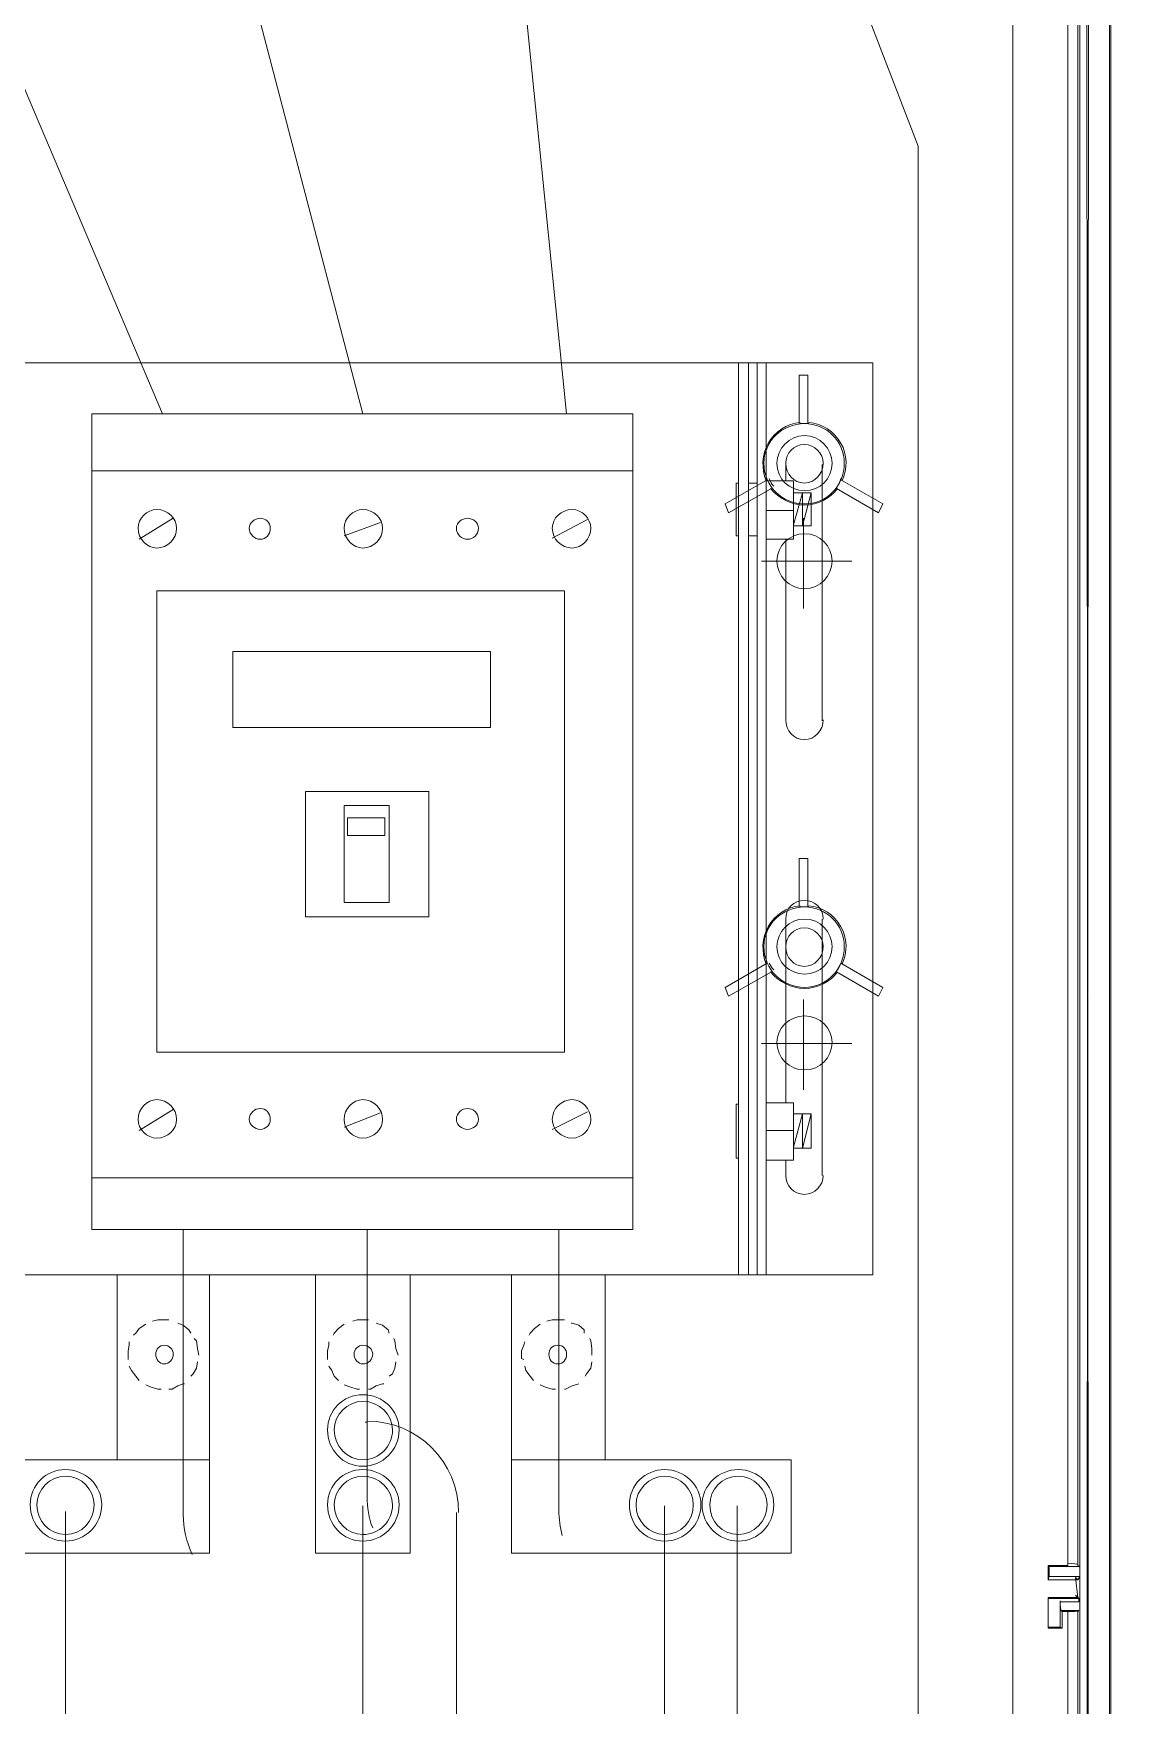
# Model space of a CAD drawing. Header units: metres. Extents: x 2999 to 3164, y 1641 to 1678.
# Drawn here: x 3004.372 to 3005.558, y 1645.138 to 1646.956 of the extents above; entities that cross this region are included whole.
import ezdxf

# ---------------------------------------------------------------- set-up
doc = ezdxf.new("R2010")
doc.units = ezdxf.units.M
doc.linetypes.add('CONTORNO_QUADRO_T', pattern=[0.35, 0.2, -0.15])

msp = doc.modelspace()

# ---------------------------------------------------------------- linework, layer by layer
at = {"color": 7, "linetype": 'Continuous', "lineweight": 20, "true_color": 0x000007}
for points in [[(3005.4959, 1645.2901), (3005.4959, 1647.5506), (3005.4959, 1647.5506)], [(3005.5091, 1645.2889), (3005.5067, 1645.2901), (3005.5067, 1647.5506), (3005.5091, 1647.5554), (3005.5091, 1647.3746), (3005.5067, 1647.377)], [(3005.5414, 1647.5374), (3005.5414, 1644.3551), (3005.5414, 1644.3551)], [(3005.5426, 1644.3527), (3005.5426, 1647.5267), (3005.5402, 1647.5291)], [(3005.5187, 1647.3842), (3005.5091, 1647.3746), (3005.5091, 1644.4389)], [(3005.284, 1646.5976), (3004.1765, 1646.5976), (3004.1765, 1646.5976)], [(3005.1379, 1646.5976), (3005.1379, 1645.6062), (3005.1379, 1645.6062)], [(3005.1487, 1646.5976), (3005.1487, 1645.6062), (3005.1487, 1645.6062)], [(3005.1583, 1645.6062), (3005.1583, 1646.5976), (3005.1583, 1646.5976)], [(3005.1679, 1646.5976), (3005.1679, 1645.6062), (3005.1679, 1645.6062)], [(3005.284, 1645.6062), (3005.284, 1646.5976), (3005.284, 1646.5976)], [(3005.2134, 1646.5317), (3005.2134, 1646.5844), (3005.2038, 1646.5844), (3005.2038, 1646.5317)], [(3004.4351, 1646.5425), (3004.4351, 1645.6553), (3004.4351, 1645.6553)], [(3004.4351, 1646.5425), (3005.023, 1646.5425), (3005.023, 1646.5425)], [(3005.023, 1646.5425), (3005.023, 1645.6553), (3005.023, 1645.6553)], [(3005.023, 1646.4802), (3004.4351, 1646.4802), (3004.4351, 1646.4802)], [(3005.1894, 1646.4695), (3005.1894, 1646.4874), (3005.1894, 1646.4874)], [(3005.2289, 1646.4874), (3005.2289, 1646.2085), (3005.2289, 1646.2085)], [(3005.1691, 1646.4707), (3005.1236, 1646.4443), (3005.1272, 1646.4347), (3005.1739, 1646.4611)], [(3005.1379, 1646.4096), (3005.1355, 1646.4096), (3005.1355, 1646.4671), (3005.1379, 1646.4671)], [(3005.1583, 1646.4671), (3005.1487, 1646.4671), (3005.1487, 1646.4671)], [(3005.1679, 1646.406), (3005.1978, 1646.406), (3005.1978, 1646.4695), (3005.1679, 1646.4695)], [(3005.2445, 1646.4611), (3005.29, 1646.4347), (3005.2948, 1646.4443), (3005.2493, 1646.4707)], [(3005.217, 1646.4563), (3005.1978, 1646.4563), (3005.1978, 1646.4563)], [(3005.1978, 1646.4216), (3005.2074, 1646.4563), (3005.2074, 1646.4204), (3005.217, 1646.4563), (3005.217, 1646.4204), (3005.1978, 1646.4204)], [(3004.5237, 1646.4288), (3004.4866, 1646.406), (3004.4866, 1646.406)], [(3004.7488, 1646.424), (3004.7093, 1646.4096), (3004.7093, 1646.4096)], [(3004.9739, 1646.4276), (3004.9356, 1646.4072), (3004.9356, 1646.4072)], [(3005.1978, 1646.4371), (3005.1679, 1646.4371), (3005.1679, 1646.4371)], [(3005.2086, 1646.4288), (3005.2086, 1646.3306), (3005.2086, 1646.3306)], [(3005.1487, 1646.4096), (3005.1583, 1646.4096), (3005.1583, 1646.4096)], [(3005.1894, 1646.2085), (3005.1894, 1646.406), (3005.1894, 1646.406)], [(3005.2613, 1646.3821), (3005.1631, 1646.3821), (3005.1631, 1646.3821)], [(3005.2134, 1646.0061), (3005.2134, 1646.0588), (3005.2038, 1646.0588), (3005.2038, 1646.0061)], [(3005.1894, 1645.793), (3005.1894, 1645.993), (3005.1894, 1645.993)], [(3005.2289, 1645.993), (3005.2289, 1645.714), (3005.2289, 1645.714)], [(3005.1691, 1645.9451), (3005.1236, 1645.9187), (3005.1272, 1645.9091), (3005.1739, 1645.9355)], [(3005.2445, 1645.9355), (3005.29, 1645.9091), (3005.2948, 1645.9187), (3005.2493, 1645.9451)], [(3005.2086, 1645.9055), (3005.2086, 1645.8074), (3005.2086, 1645.8074)], [(3005.2613, 1645.8577), (3005.1631, 1645.8577), (3005.1631, 1645.8577)], [(3004.5237, 1645.7858), (3004.4866, 1645.7631), (3004.4866, 1645.7631)], [(3005.1379, 1645.7331), (3005.1355, 1645.7331), (3005.1355, 1645.7918), (3005.1379, 1645.7918)], [(3005.1679, 1645.7307), (3005.1978, 1645.7307), (3005.1978, 1645.793), (3005.1679, 1645.793)], [(3004.7488, 1645.7822), (3004.7093, 1645.7667), (3004.7093, 1645.7667)], [(3004.9739, 1645.7834), (3004.9356, 1645.7643), (3004.9356, 1645.7643)], [(3005.217, 1645.781), (3005.1978, 1645.781), (3005.1978, 1645.781)], [(3005.1978, 1645.7451), (3005.2074, 1645.781), (3005.2074, 1645.7439), (3005.217, 1645.781), (3005.217, 1645.7439), (3005.1978, 1645.7439)], [(3005.1978, 1645.7631), (3005.1679, 1645.7631), (3005.1679, 1645.7631)], [(3005.1894, 1645.714), (3005.1894, 1645.7307), (3005.1894, 1645.7307)], [(3004.4351, 1645.7116), (3005.023, 1645.7116), (3005.023, 1645.7116)], [(3005.023, 1645.6553), (3004.4351, 1645.6553), (3004.4351, 1645.6553)], [(3004.5345, 1645.344), (3004.5345, 1645.6553), (3004.5345, 1645.6553)], [(3004.7345, 1645.3644), (3004.7345, 1645.6553), (3004.7345, 1645.6553)], [(3004.9428, 1645.3488), (3004.9428, 1645.6553), (3004.9428, 1645.6553)], [(3004.1765, 1645.6062), (3005.284, 1645.6062), (3005.284, 1645.6062)], [(3004.4627, 1645.4051), (3004.4627, 1645.6062), (3004.4627, 1645.6062)], [(3004.5632, 1645.6062), (3004.5632, 1645.3033), (3004.4627, 1645.3033)], [(3004.7812, 1645.6062), (3004.7812, 1645.3033), (3004.6782, 1645.3033), (3004.6782, 1645.6062)], [(3004.9931, 1645.3033), (3004.8913, 1645.3033), (3004.8913, 1645.6062)], [(3004.9931, 1645.6062), (3004.9931, 1645.4051), (3004.9931, 1645.4051)], [(3004.4938, 1645.5524), (3004.4866, 1645.5476), (3004.483, 1645.5428), (3004.4806, 1645.5404)], [(3004.5189, 1645.5571), (3004.5142, 1645.5571), (3004.507, 1645.5571), (3004.501, 1645.5559)], [(3004.5429, 1645.5428), (3004.5405, 1645.5464), (3004.5345, 1645.5512), (3004.5285, 1645.5535)], [(3004.7093, 1645.5524), (3004.7033, 1645.5476), (3004.6985, 1645.5428), (3004.6973, 1645.5404)], [(3004.7357, 1645.5571), (3004.7309, 1645.5571), (3004.7237, 1645.5571), (3004.7189, 1645.5559)], [(3004.7584, 1645.5428), (3004.7572, 1645.5464), (3004.7512, 1645.5512), (3004.744, 1645.5535)], [(3004.9224, 1645.5524), (3004.9164, 1645.5476), (3004.9117, 1645.5428), (3004.9105, 1645.5404)], [(3004.9488, 1645.5571), (3004.944, 1645.5571), (3004.9356, 1645.5571), (3004.9296, 1645.5559)], [(3004.9703, 1645.5428), (3004.9703, 1645.5464), (3004.9643, 1645.5512), (3004.9572, 1645.5535), (3004.956, 1645.5535)], [(3004.4758, 1645.5332), (3004.4758, 1645.5296), (3004.4746, 1645.5236), (3004.4746, 1645.5152), (3004.4746, 1645.514)], [(3004.5513, 1645.5188), (3004.5501, 1645.526), (3004.5489, 1645.5344), (3004.5465, 1645.5368)], [(3004.6926, 1645.5332), (3004.6926, 1645.5296), (3004.6914, 1645.5236), (3004.6914, 1645.5152), (3004.6914, 1645.514)], [(3004.768, 1645.5188), (3004.7656, 1645.526), (3004.7644, 1645.5344), (3004.7632, 1645.5368)], [(3004.9057, 1645.5332), (3004.9045, 1645.5296), (3004.9021, 1645.5236), (3004.9021, 1645.5152), (3004.9045, 1645.514)], [(3004.9787, 1645.5188), (3004.9787, 1645.526), (3004.9775, 1645.5344), (3004.9763, 1645.5368)], [(3004.4758, 1645.5069), (3004.4782, 1645.5021), (3004.483, 1645.4961), (3004.4866, 1645.4913)], [(3004.5429, 1645.4961), (3004.5453, 1645.4985), (3004.5489, 1645.5045), (3004.5501, 1645.5116)], [(3004.6926, 1645.5069), (3004.6961, 1645.5021), (3004.6985, 1645.4961), (3004.7033, 1645.4913)], [(3004.7584, 1645.4961), (3004.762, 1645.4985), (3004.7644, 1645.5045), (3004.7656, 1645.5116)], [(3004.9057, 1645.5069), (3004.9069, 1645.5021), (3004.9117, 1645.4961), (3004.9152, 1645.4913)], [(3004.9715, 1645.4961), (3004.9727, 1645.4985), (3004.9775, 1645.5045), (3004.9787, 1645.5116)], [(3004.4938, 1645.4865), (3004.4998, 1645.4841), (3004.507, 1645.4817), (3004.5106, 1645.4817)], [(3004.5189, 1645.4817), (3004.5225, 1645.4817), (3004.5285, 1645.4853), (3004.5345, 1645.4877), (3004.5357, 1645.4877)], [(3004.7093, 1645.4865), (3004.7165, 1645.4841), (3004.7237, 1645.4817), (3004.7261, 1645.4817)], [(3004.7357, 1645.4817), (3004.7381, 1645.4817), (3004.744, 1645.4853), (3004.7512, 1645.4877), (3004.7524, 1645.4877)], [(3004.9224, 1645.4865), (3004.9284, 1645.4841), (3004.9356, 1645.4817), (3004.9392, 1645.4817)], [(3004.9488, 1645.4817), (3004.95, 1645.4817), (3004.9572, 1645.4853), (3004.9643, 1645.4877)], [(3004.7321, 1645.4458), (3004.7345, 1645.4458), (3004.7345, 1645.4458)], [(3005.4959, 1645.2901), (3005.4744, 1645.2901), (3005.4744, 1645.2901)], [(3005.4756, 1645.2889), (3005.4744, 1645.2901), (3005.4744, 1645.2901)], [(3005.4756, 1645.2782), (3005.4744, 1645.2746), (3005.4744, 1645.2901)], [(3005.5091, 1645.2889), (3005.4756, 1645.2889), (3005.4756, 1645.2782), (3005.5091, 1645.2782)], [(3005.5091, 1645.2889), (3005.5091, 1645.2782), (3005.5067, 1645.2746), (3005.5043, 1645.277), (3005.5067, 1645.2554), (3005.5043, 1645.2578), (3005.5079, 1645.2542), (3005.5079, 1645.2506)], [(3005.5067, 1645.2746), (3005.4744, 1645.2746), (3005.4744, 1645.2746)], [(3005.4744, 1645.2542), (3005.4744, 1645.2554), (3005.4744, 1645.2554)], [(3005.4744, 1645.2231), (3005.4744, 1645.2219), (3005.4744, 1645.2554)], [(3005.4744, 1645.2554), (3005.5067, 1645.2554), (3005.5067, 1645.2554)], [(3005.5079, 1645.2542), (3005.4744, 1645.2542), (3005.4744, 1645.2231), (3005.4875, 1645.2231)], [(3005.4875, 1645.2231), (3005.4875, 1645.2506), (3005.5079, 1645.2506)], [(3005.5079, 1645.2411), (3005.4875, 1645.2411), (3005.4899, 1645.2399), (3005.4899, 1645.2219)], [(3005.5079, 1645.0495), (3005.5067, 1645.0519), (3005.5067, 1645.2399), (3005.5079, 1645.2411)], [(3005.4875, 1645.2231), (3005.4899, 1645.2219), (3005.4744, 1645.2219)], [(3005.4899, 1645.2399), (3005.4959, 1645.2399), (3005.4959, 1645.2399)], [(3005.4959, 1645.0519), (3005.4959, 1645.2399), (3005.4959, 1645.2399)]]:
    msp.add_lwpolyline(points, dxfattribs=at)
for points in [[(3005.5187, 1644.4365), (3005.5163, 1644.4389), (3005.5187, 1647.3842), (3005.5163, 1647.3866)], [(3004.9488, 1646.3497), (3004.9488, 1645.8481), (3004.5058, 1645.8481), (3004.5058, 1646.3497)], [(3004.8686, 1646.2839), (3004.8686, 1646.2013), (3004.5884, 1646.2013), (3004.5884, 1646.2839)], [(3004.8015, 1646.1318), (3004.8015, 1645.9953), (3004.6674, 1645.9953), (3004.6674, 1646.1318)], [(3004.7584, 1646.1163), (3004.7584, 1646.0109), (3004.7093, 1646.0109), (3004.7093, 1646.1163)], [(3004.7536, 1646.1031), (3004.7536, 1646.0839), (3004.7129, 1646.0839), (3004.7129, 1646.1031)], [(3004.5632, 1645.4051), (3004.5632, 1645.3033), (3004.2603, 1645.3033), (3004.2603, 1645.4051)], [(3005.1954, 1645.4051), (3005.1954, 1645.3033), (3004.8913, 1645.3033), (3004.8913, 1645.4051)]]:
    msp.add_lwpolyline(points, close=True, dxfattribs=at)
at = {"color": 5, "linetype": 'Continuous', "lineweight": 20, "true_color": 0x000005}
for points in [[(3005.4361, 1647.1735), (3005.4361, 1644.7945), (3005.4361, 1644.7945)], [(3005.3331, 1644.5981), (3005.3331, 1646.8334), (3005.2074, 1647.1603)]]:
    msp.add_lwpolyline(points, dxfattribs=at)
at = {"color": 1, "linetype": 'Continuous', "lineweight": 20, "true_color": 0x000001}
for points in [[(3004.5118, 1646.5425), (3004.2496, 1647.1603), (3004.2496, 1647.1603)], [(3004.7297, 1646.5425), (3004.568, 1647.1603), (3004.568, 1647.1603)], [(3004.9512, 1646.5425), (3004.8889, 1647.1603), (3004.8889, 1647.1603)], [(3004.7321, 1645.4458), (3004.7345, 1645.4458), (3004.7345, 1645.4458)], [(3004.7297, 1645.3548), (3004.7297, 1644.9645), (3004.7297, 1644.9645)], [(3005.0577, 1645.3548), (3005.0577, 1645.1153), (3005.0577, 1645.1153)], [(3005.1367, 1645.3548), (3005.1367, 1644.5981), (3005.1367, 1644.5981)], [(3004.4064, 1645.3488), (3004.4064, 1644.8771), (3004.4064, 1644.8771)], [(3004.8314, 1645.3476), (3004.8314, 1645.0267), (3004.8314, 1645.0267)]]:
    msp.add_lwpolyline(points, dxfattribs=at)
at = {"color": 30, "linetype": 'CONTORNO_QUADRO_T', "lineweight": 20, "ltscale": 0.1}
msp.add_open_spline([(3009.3009, 1646.2156), (3009.3009, 1647.7685), (3008.0413, 1649.0281), (3006.4873, 1649.0281), (3006.4873, 1649.0281), (3004.9344, 1649.0281), (3003.6749, 1647.7685), (3003.6749, 1646.2156), (3003.6749, 1646.2156), (3003.6749, 1644.6616), (3004.9344, 1643.402), (3006.4873, 1643.402), (3006.4873, 1643.402), (3008.0413, 1643.402), (3009.3009, 1644.6616), (3009.3009, 1646.2156)], degree=3, knots=[0, 0, 0, 0, 0.0625, 0.0625, 0.0625, 0.062501, 0.125, 0.125, 0.125, 0.125001, 0.1875, 0.1875, 0.1875, 0.187501, 1, 1, 1, 1], dxfattribs=at)
at = {"color": 7, "linetype": 'Continuous', "lineweight": 20, "true_color": 0x000007}
for points, knots in [([(3005.205, 1646.5329), (3005.1906, 1646.5317), (3005.1775, 1646.5233), (3005.1703, 1646.5102), (3005.1703, 1646.5102), (3005.1631, 1646.4982), (3005.1631, 1646.4826), (3005.1679, 1646.4695)], [0, 0, 0, 0, 0.125, 0.125, 0.125, 0.125001, 1, 1, 1, 1]), ([(3005.2529, 1646.4886), (3005.2529, 1646.5126), (3005.2337, 1646.5317), (3005.2098, 1646.5317), (3005.2098, 1646.5317), (3005.1858, 1646.5317), (3005.1655, 1646.5126), (3005.1655, 1646.4886), (3005.1655, 1646.4886), (3005.1655, 1646.4635), (3005.1858, 1646.4443), (3005.2098, 1646.4443), (3005.2098, 1646.4443), (3005.2337, 1646.4443), (3005.2529, 1646.4635), (3005.2529, 1646.4886)], [0, 0, 0, 0, 0.0625, 0.0625, 0.0625, 0.062501, 0.125, 0.125, 0.125, 0.125001, 0.1875, 0.1875, 0.1875, 0.187501, 1, 1, 1, 1]), ([(3005.2505, 1646.4695), (3005.2565, 1646.4826), (3005.2565, 1646.4982), (3005.2493, 1646.5102), (3005.2493, 1646.5102), (3005.2421, 1646.5233), (3005.2289, 1646.5317), (3005.2146, 1646.5329)], [0, 0, 0, 0, 0.125, 0.125, 0.125, 0.125001, 1, 1, 1, 1]), ([(3005.2397, 1646.4886), (3005.2397, 1646.5042), (3005.2265, 1646.5186), (3005.2098, 1646.5186), (3005.2098, 1646.5186), (3005.193, 1646.5186), (3005.1798, 1646.5042), (3005.1798, 1646.4886), (3005.1798, 1646.4886), (3005.1798, 1646.4719), (3005.193, 1646.4587), (3005.2098, 1646.4587), (3005.2098, 1646.4587), (3005.2265, 1646.4587), (3005.2397, 1646.4719), (3005.2397, 1646.4886)], [0, 0, 0, 0, 0.0625, 0.0625, 0.0625, 0.062501, 0.125, 0.125, 0.125, 0.125001, 0.1875, 0.1875, 0.1875, 0.187501, 1, 1, 1, 1]), ([(3005.2301, 1646.4886), (3005.2301, 1646.4994), (3005.2206, 1646.509), (3005.2098, 1646.509), (3005.2098, 1646.509), (3005.1978, 1646.509), (3005.1894, 1646.4994), (3005.1894, 1646.4886), (3005.1894, 1646.4886), (3005.1894, 1646.4767), (3005.1978, 1646.4671), (3005.2098, 1646.4671), (3005.2098, 1646.4671), (3005.2206, 1646.4671), (3005.2301, 1646.4767), (3005.2301, 1646.4886)], [0, 0, 0, 0, 0.0625, 0.0625, 0.0625, 0.062501, 0.125, 0.125, 0.125, 0.125001, 0.1875, 0.1875, 0.1875, 0.187501, 1, 1, 1, 1]), ([(3005.2301, 1646.4886), (3005.2301, 1646.4994), (3005.2206, 1646.509), (3005.2098, 1646.509), (3005.2098, 1646.509), (3005.1978, 1646.509), (3005.1894, 1646.4994), (3005.1894, 1646.4886), (3005.1894, 1646.4886), (3005.1894, 1646.4767), (3005.1978, 1646.4671), (3005.2098, 1646.4671), (3005.2098, 1646.4671), (3005.2206, 1646.4671), (3005.2301, 1646.4767), (3005.2301, 1646.4886)], [0, 0, 0, 0, 0.0625, 0.0625, 0.0625, 0.062501, 0.125, 0.125, 0.125, 0.125001, 0.1875, 0.1875, 0.1875, 0.187501, 1, 1, 1, 1]), ([(3005.2301, 1646.4886), (3005.2301, 1646.4994), (3005.2206, 1646.509), (3005.2098, 1646.509), (3005.2098, 1646.509), (3005.1978, 1646.509), (3005.1894, 1646.4994), (3005.1894, 1646.4886)], [0, 0, 0, 0, 0.125, 0.125, 0.125, 0.125001, 1, 1, 1, 1]), ([(3005.1727, 1646.4611), (3005.1822, 1646.4503), (3005.1954, 1646.4431), (3005.2098, 1646.4431), (3005.2098, 1646.4431), (3005.2241, 1646.4431), (3005.2373, 1646.4503), (3005.2457, 1646.4611)], [0, 0, 0, 0, 0.125, 0.125, 0.125, 0.125001, 1, 1, 1, 1]), ([(3004.5273, 1646.418), (3004.5273, 1646.4288), (3004.5178, 1646.4383), (3004.5058, 1646.4383), (3004.5058, 1646.4383), (3004.495, 1646.4383), (3004.4854, 1646.4288), (3004.4854, 1646.418), (3004.4854, 1646.418), (3004.4854, 1646.406), (3004.495, 1646.3964), (3004.5058, 1646.3964), (3004.5058, 1646.3964), (3004.5178, 1646.3964), (3004.5273, 1646.406), (3004.5273, 1646.418)], [0, 0, 0, 0, 0.0625, 0.0625, 0.0625, 0.062501, 0.125, 0.125, 0.125, 0.125001, 0.1875, 0.1875, 0.1875, 0.187501, 1, 1, 1, 1]), ([(3004.6291, 1646.418), (3004.6291, 1646.424), (3004.6243, 1646.4288), (3004.6183, 1646.4288), (3004.6183, 1646.4288), (3004.6123, 1646.4288), (3004.6063, 1646.424), (3004.6063, 1646.418), (3004.6063, 1646.418), (3004.6063, 1646.4108), (3004.6123, 1646.406), (3004.6183, 1646.406), (3004.6183, 1646.406), (3004.6243, 1646.406), (3004.6291, 1646.4108), (3004.6291, 1646.418)], [0, 0, 0, 0, 0.0625, 0.0625, 0.0625, 0.062501, 0.125, 0.125, 0.125, 0.125001, 0.1875, 0.1875, 0.1875, 0.187501, 1, 1, 1, 1]), ([(3004.7512, 1646.418), (3004.7512, 1646.4288), (3004.7416, 1646.4383), (3004.7297, 1646.4383), (3004.7297, 1646.4383), (3004.7189, 1646.4383), (3004.7093, 1646.4288), (3004.7093, 1646.418), (3004.7093, 1646.418), (3004.7093, 1646.406), (3004.7189, 1646.3964), (3004.7297, 1646.3964), (3004.7297, 1646.3964), (3004.7416, 1646.3964), (3004.7512, 1646.406), (3004.7512, 1646.418)], [0, 0, 0, 0, 0.0625, 0.0625, 0.0625, 0.062501, 0.125, 0.125, 0.125, 0.125001, 0.1875, 0.1875, 0.1875, 0.187501, 1, 1, 1, 1]), ([(3004.8554, 1646.418), (3004.8554, 1646.424), (3004.8494, 1646.4288), (3004.8434, 1646.4288), (3004.8434, 1646.4288), (3004.8374, 1646.4288), (3004.8314, 1646.424), (3004.8314, 1646.418), (3004.8314, 1646.418), (3004.8314, 1646.4108), (3004.8374, 1646.406), (3004.8434, 1646.406), (3004.8434, 1646.406), (3004.8494, 1646.406), (3004.8554, 1646.4108), (3004.8554, 1646.418)], [0, 0, 0, 0, 0.0625, 0.0625, 0.0625, 0.062501, 0.125, 0.125, 0.125, 0.125001, 0.1875, 0.1875, 0.1875, 0.187501, 1, 1, 1, 1]), ([(3004.9775, 1646.418), (3004.9775, 1646.4288), (3004.9679, 1646.4383), (3004.9572, 1646.4383), (3004.9572, 1646.4383), (3004.9452, 1646.4383), (3004.9356, 1646.4288), (3004.9356, 1646.418), (3004.9356, 1646.418), (3004.9356, 1646.406), (3004.9452, 1646.3964), (3004.9572, 1646.3964), (3004.9572, 1646.3964), (3004.9679, 1646.3964), (3004.9775, 1646.406), (3004.9775, 1646.418)], [0, 0, 0, 0, 0.0625, 0.0625, 0.0625, 0.062501, 0.125, 0.125, 0.125, 0.125001, 0.1875, 0.1875, 0.1875, 0.187501, 1, 1, 1, 1]), ([(3005.2397, 1646.3821), (3005.2397, 1646.3988), (3005.2265, 1646.412), (3005.2098, 1646.412), (3005.2098, 1646.412), (3005.193, 1646.412), (3005.1798, 1646.3988), (3005.1798, 1646.3821), (3005.1798, 1646.3821), (3005.1798, 1646.3665), (3005.193, 1646.3521), (3005.2098, 1646.3521), (3005.2098, 1646.3521), (3005.2265, 1646.3521), (3005.2397, 1646.3665), (3005.2397, 1646.3821)], [0, 0, 0, 0, 0.0625, 0.0625, 0.0625, 0.062501, 0.125, 0.125, 0.125, 0.125001, 0.1875, 0.1875, 0.1875, 0.187501, 1, 1, 1, 1]), ([(3005.1894, 1646.2097), (3005.1894, 1646.1977), (3005.1978, 1646.1881), (3005.2098, 1646.1881), (3005.2098, 1646.1881), (3005.2206, 1646.1881), (3005.2301, 1646.1977), (3005.2301, 1646.2097)], [0, 0, 0, 0, 0.125, 0.125, 0.125, 0.125001, 1, 1, 1, 1]), ([(3005.205, 1646.0073), (3005.1906, 1646.0061), (3005.1775, 1645.9977), (3005.1703, 1645.9846), (3005.1703, 1645.9846), (3005.1631, 1645.9726), (3005.1631, 1645.957), (3005.1679, 1645.9439)], [0, 0, 0, 0, 0.125, 0.125, 0.125, 0.125001, 1, 1, 1, 1]), ([(3005.2529, 1645.963), (3005.2529, 1645.987), (3005.2337, 1646.0061), (3005.2098, 1646.0061), (3005.2098, 1646.0061), (3005.1858, 1646.0061), (3005.1655, 1645.987), (3005.1655, 1645.963), (3005.1655, 1645.963), (3005.1655, 1645.9379), (3005.1858, 1645.9187), (3005.2098, 1645.9187), (3005.2098, 1645.9187), (3005.2337, 1645.9187), (3005.2529, 1645.9379), (3005.2529, 1645.963)], [0, 0, 0, 0, 0.0625, 0.0625, 0.0625, 0.062501, 0.125, 0.125, 0.125, 0.125001, 0.1875, 0.1875, 0.1875, 0.187501, 1, 1, 1, 1]), ([(3005.2301, 1645.993), (3005.2301, 1646.0049), (3005.2206, 1646.0133), (3005.2098, 1646.0133), (3005.2098, 1646.0133), (3005.1978, 1646.0133), (3005.1894, 1646.0049), (3005.1894, 1645.993)], [0, 0, 0, 0, 0.125, 0.125, 0.125, 0.125001, 1, 1, 1, 1]), ([(3005.2505, 1645.9439), (3005.2565, 1645.957), (3005.2565, 1645.9726), (3005.2493, 1645.9846), (3005.2493, 1645.9846), (3005.2421, 1645.9977), (3005.2289, 1646.0061), (3005.2146, 1646.0073)], [0, 0, 0, 0, 0.125, 0.125, 0.125, 0.125001, 1, 1, 1, 1]), ([(3005.2397, 1645.963), (3005.2397, 1645.9786), (3005.2265, 1645.993), (3005.2098, 1645.993), (3005.2098, 1645.993), (3005.193, 1645.993), (3005.1798, 1645.9786), (3005.1798, 1645.963), (3005.1798, 1645.963), (3005.1798, 1645.9463), (3005.193, 1645.9331), (3005.2098, 1645.9331), (3005.2098, 1645.9331), (3005.2265, 1645.9331), (3005.2397, 1645.9463), (3005.2397, 1645.963)], [0, 0, 0, 0, 0.0625, 0.0625, 0.0625, 0.062501, 0.125, 0.125, 0.125, 0.125001, 0.1875, 0.1875, 0.1875, 0.187501, 1, 1, 1, 1]), ([(3005.2301, 1645.963), (3005.2301, 1645.9738), (3005.2206, 1645.9834), (3005.2098, 1645.9834), (3005.2098, 1645.9834), (3005.1978, 1645.9834), (3005.1894, 1645.9738), (3005.1894, 1645.963), (3005.1894, 1645.963), (3005.1894, 1645.951), (3005.1978, 1645.9415), (3005.2098, 1645.9415), (3005.2098, 1645.9415), (3005.2206, 1645.9415), (3005.2301, 1645.951), (3005.2301, 1645.963)], [0, 0, 0, 0, 0.0625, 0.0625, 0.0625, 0.062501, 0.125, 0.125, 0.125, 0.125001, 0.1875, 0.1875, 0.1875, 0.187501, 1, 1, 1, 1]), ([(3005.2301, 1645.963), (3005.2301, 1645.9738), (3005.2206, 1645.9834), (3005.2098, 1645.9834), (3005.2098, 1645.9834), (3005.1978, 1645.9834), (3005.1894, 1645.9738), (3005.1894, 1645.963), (3005.1894, 1645.963), (3005.1894, 1645.951), (3005.1978, 1645.9415), (3005.2098, 1645.9415), (3005.2098, 1645.9415), (3005.2206, 1645.9415), (3005.2301, 1645.951), (3005.2301, 1645.963)], [0, 0, 0, 0, 0.0625, 0.0625, 0.0625, 0.062501, 0.125, 0.125, 0.125, 0.125001, 0.1875, 0.1875, 0.1875, 0.187501, 1, 1, 1, 1]), ([(3005.1727, 1645.9355), (3005.1822, 1645.9247), (3005.1954, 1645.9175), (3005.2098, 1645.9175), (3005.2098, 1645.9175), (3005.2241, 1645.9175), (3005.2373, 1645.9247), (3005.2457, 1645.9355)], [0, 0, 0, 0, 0.125, 0.125, 0.125, 0.125001, 1, 1, 1, 1]), ([(3005.2397, 1645.8589), (3005.2397, 1645.8744), (3005.2265, 1645.8876), (3005.2098, 1645.8876), (3005.2098, 1645.8876), (3005.193, 1645.8876), (3005.1798, 1645.8744), (3005.1798, 1645.8589), (3005.1798, 1645.8589), (3005.1798, 1645.8421), (3005.193, 1645.8289), (3005.2098, 1645.8289), (3005.2098, 1645.8289), (3005.2265, 1645.8289), (3005.2397, 1645.8421), (3005.2397, 1645.8589)], [0, 0, 0, 0, 0.0625, 0.0625, 0.0625, 0.062501, 0.125, 0.125, 0.125, 0.125001, 0.1875, 0.1875, 0.1875, 0.187501, 1, 1, 1, 1]), ([(3004.5273, 1645.775), (3004.5273, 1645.787), (3004.5178, 1645.7966), (3004.5058, 1645.7966), (3004.5058, 1645.7966), (3004.495, 1645.7966), (3004.4854, 1645.787), (3004.4854, 1645.775), (3004.4854, 1645.775), (3004.4854, 1645.7643), (3004.495, 1645.7547), (3004.5058, 1645.7547), (3004.5058, 1645.7547), (3004.5178, 1645.7547), (3004.5273, 1645.7643), (3004.5273, 1645.775)], [0, 0, 0, 0, 0.0625, 0.0625, 0.0625, 0.062501, 0.125, 0.125, 0.125, 0.125001, 0.1875, 0.1875, 0.1875, 0.187501, 1, 1, 1, 1]), ([(3004.6291, 1645.775), (3004.6291, 1645.7822), (3004.6243, 1645.787), (3004.6183, 1645.787), (3004.6183, 1645.787), (3004.6123, 1645.787), (3004.6063, 1645.7822), (3004.6063, 1645.775), (3004.6063, 1645.775), (3004.6063, 1645.7691), (3004.6123, 1645.7643), (3004.6183, 1645.7643), (3004.6183, 1645.7643), (3004.6243, 1645.7643), (3004.6291, 1645.7691), (3004.6291, 1645.775)], [0, 0, 0, 0, 0.0625, 0.0625, 0.0625, 0.062501, 0.125, 0.125, 0.125, 0.125001, 0.1875, 0.1875, 0.1875, 0.187501, 1, 1, 1, 1]), ([(3004.7512, 1645.775), (3004.7512, 1645.787), (3004.7416, 1645.7966), (3004.7297, 1645.7966), (3004.7297, 1645.7966), (3004.7189, 1645.7966), (3004.7093, 1645.787), (3004.7093, 1645.775), (3004.7093, 1645.775), (3004.7093, 1645.7643), (3004.7189, 1645.7547), (3004.7297, 1645.7547), (3004.7297, 1645.7547), (3004.7416, 1645.7547), (3004.7512, 1645.7643), (3004.7512, 1645.775)], [0, 0, 0, 0, 0.0625, 0.0625, 0.0625, 0.062501, 0.125, 0.125, 0.125, 0.125001, 0.1875, 0.1875, 0.1875, 0.187501, 1, 1, 1, 1]), ([(3004.8554, 1645.775), (3004.8554, 1645.7822), (3004.8494, 1645.787), (3004.8434, 1645.787), (3004.8434, 1645.787), (3004.8374, 1645.787), (3004.8314, 1645.7822), (3004.8314, 1645.775), (3004.8314, 1645.775), (3004.8314, 1645.7691), (3004.8374, 1645.7643), (3004.8434, 1645.7643), (3004.8434, 1645.7643), (3004.8494, 1645.7643), (3004.8554, 1645.7691), (3004.8554, 1645.775)], [0, 0, 0, 0, 0.0625, 0.0625, 0.0625, 0.062501, 0.125, 0.125, 0.125, 0.125001, 0.1875, 0.1875, 0.1875, 0.187501, 1, 1, 1, 1]), ([(3004.9775, 1645.775), (3004.9775, 1645.787), (3004.9679, 1645.7966), (3004.9572, 1645.7966), (3004.9572, 1645.7966), (3004.9452, 1645.7966), (3004.9356, 1645.787), (3004.9356, 1645.775), (3004.9356, 1645.775), (3004.9356, 1645.7643), (3004.9452, 1645.7547), (3004.9572, 1645.7547), (3004.9572, 1645.7547), (3004.9679, 1645.7547), (3004.9775, 1645.7643), (3004.9775, 1645.775)], [0, 0, 0, 0, 0.0625, 0.0625, 0.0625, 0.062501, 0.125, 0.125, 0.125, 0.125001, 0.1875, 0.1875, 0.1875, 0.187501, 1, 1, 1, 1]), ([(3005.1894, 1645.714), (3005.1894, 1645.7032), (3005.1978, 1645.6936), (3005.2098, 1645.6936), (3005.2098, 1645.6936), (3005.2206, 1645.6936), (3005.2301, 1645.7032), (3005.2301, 1645.714)], [0, 0, 0, 0, 0.125, 0.125, 0.125, 0.125001, 1, 1, 1, 1]), ([(3004.5237, 1645.52), (3004.5237, 1645.5248), (3004.5189, 1645.5296), (3004.5142, 1645.5296), (3004.5142, 1645.5296), (3004.5082, 1645.5296), (3004.5046, 1645.5248), (3004.5046, 1645.52), (3004.5046, 1645.52), (3004.5046, 1645.514), (3004.5082, 1645.5092), (3004.5142, 1645.5092), (3004.5142, 1645.5092), (3004.5189, 1645.5092), (3004.5237, 1645.514), (3004.5237, 1645.52)], [0, 0, 0, 0, 0.0625, 0.0625, 0.0625, 0.062501, 0.125, 0.125, 0.125, 0.125001, 0.1875, 0.1875, 0.1875, 0.187501, 1, 1, 1, 1]), ([(3004.7404, 1645.52), (3004.7404, 1645.5248), (3004.7357, 1645.5296), (3004.7297, 1645.5296), (3004.7297, 1645.5296), (3004.7249, 1645.5296), (3004.7201, 1645.5248), (3004.7201, 1645.52), (3004.7201, 1645.52), (3004.7201, 1645.514), (3004.7249, 1645.5092), (3004.7297, 1645.5092), (3004.7297, 1645.5092), (3004.7357, 1645.5092), (3004.7404, 1645.514), (3004.7404, 1645.52)], [0, 0, 0, 0, 0.0625, 0.0625, 0.0625, 0.062501, 0.125, 0.125, 0.125, 0.125001, 0.1875, 0.1875, 0.1875, 0.187501, 1, 1, 1, 1]), ([(3004.9512, 1645.52), (3004.9512, 1645.5248), (3004.9476, 1645.5296), (3004.9416, 1645.5296), (3004.9416, 1645.5296), (3004.9356, 1645.5296), (3004.932, 1645.5248), (3004.932, 1645.52), (3004.932, 1645.52), (3004.932, 1645.514), (3004.9356, 1645.5092), (3004.9416, 1645.5092), (3004.9416, 1645.5092), (3004.9476, 1645.5092), (3004.9512, 1645.514), (3004.9512, 1645.52)], [0, 0, 0, 0, 0.0625, 0.0625, 0.0625, 0.062501, 0.125, 0.125, 0.125, 0.125001, 0.1875, 0.1875, 0.1875, 0.187501, 1, 1, 1, 1]), ([(3004.7692, 1645.4374), (3004.7692, 1645.459), (3004.7512, 1645.4757), (3004.7297, 1645.4757), (3004.7297, 1645.4757), (3004.7081, 1645.4757), (3004.6914, 1645.459), (3004.6914, 1645.4374), (3004.6914, 1645.4374), (3004.6914, 1645.4159), (3004.7081, 1645.3979), (3004.7297, 1645.3979), (3004.7297, 1645.3979), (3004.7512, 1645.3979), (3004.7692, 1645.4159), (3004.7692, 1645.4374)], [0, 0, 0, 0, 0.0625, 0.0625, 0.0625, 0.062501, 0.125, 0.125, 0.125, 0.125001, 0.1875, 0.1875, 0.1875, 0.187501, 1, 1, 1, 1]), ([(3004.762, 1645.4374), (3004.762, 1645.4542), (3004.7476, 1645.4685), (3004.7297, 1645.4685), (3004.7297, 1645.4685), (3004.7129, 1645.4685), (3004.6985, 1645.4542), (3004.6985, 1645.4374), (3004.6985, 1645.4374), (3004.6985, 1645.4195), (3004.7129, 1645.4051), (3004.7297, 1645.4051), (3004.7297, 1645.4051), (3004.7476, 1645.4051), (3004.762, 1645.4195), (3004.762, 1645.4374)], [0, 0, 0, 0, 0.0625, 0.0625, 0.0625, 0.062501, 0.125, 0.125, 0.125, 0.125001, 0.1875, 0.1875, 0.1875, 0.187501, 1, 1, 1, 1]), ([(3004.4459, 1645.356), (3004.4459, 1645.3775), (3004.428, 1645.3943), (3004.4064, 1645.3943), (3004.4064, 1645.3943), (3004.3849, 1645.3943), (3004.3681, 1645.3775), (3004.3681, 1645.356), (3004.3681, 1645.356), (3004.3681, 1645.3344), (3004.3849, 1645.3165), (3004.4064, 1645.3165), (3004.4064, 1645.3165), (3004.428, 1645.3165), (3004.4459, 1645.3344), (3004.4459, 1645.356)], [0, 0, 0, 0, 0.0625, 0.0625, 0.0625, 0.062501, 0.125, 0.125, 0.125, 0.125001, 0.1875, 0.1875, 0.1875, 0.187501, 1, 1, 1, 1]), ([(3004.4375, 1645.356), (3004.4375, 1645.3728), (3004.4244, 1645.3871), (3004.4064, 1645.3871), (3004.4064, 1645.3871), (3004.3896, 1645.3871), (3004.3753, 1645.3728), (3004.3753, 1645.356), (3004.3753, 1645.356), (3004.3753, 1645.338), (3004.3896, 1645.3237), (3004.4064, 1645.3237), (3004.4064, 1645.3237), (3004.4244, 1645.3237), (3004.4375, 1645.338), (3004.4375, 1645.356)], [0, 0, 0, 0, 0.0625, 0.0625, 0.0625, 0.062501, 0.125, 0.125, 0.125, 0.125001, 0.1875, 0.1875, 0.1875, 0.187501, 1, 1, 1, 1]), ([(3004.7692, 1645.356), (3004.7692, 1645.3775), (3004.7512, 1645.3943), (3004.7297, 1645.3943), (3004.7297, 1645.3943), (3004.7081, 1645.3943), (3004.6914, 1645.3775), (3004.6914, 1645.356), (3004.6914, 1645.356), (3004.6914, 1645.3344), (3004.7081, 1645.3165), (3004.7297, 1645.3165), (3004.7297, 1645.3165), (3004.7512, 1645.3165), (3004.7692, 1645.3344), (3004.7692, 1645.356)], [0, 0, 0, 0, 0.0625, 0.0625, 0.0625, 0.062501, 0.125, 0.125, 0.125, 0.125001, 0.1875, 0.1875, 0.1875, 0.187501, 1, 1, 1, 1]), ([(3004.762, 1645.356), (3004.762, 1645.3728), (3004.7476, 1645.3871), (3004.7297, 1645.3871), (3004.7297, 1645.3871), (3004.7129, 1645.3871), (3004.6985, 1645.3728), (3004.6985, 1645.356), (3004.6985, 1645.356), (3004.6985, 1645.338), (3004.7129, 1645.3237), (3004.7297, 1645.3237), (3004.7297, 1645.3237), (3004.7476, 1645.3237), (3004.762, 1645.338), (3004.762, 1645.356)], [0, 0, 0, 0, 0.0625, 0.0625, 0.0625, 0.062501, 0.125, 0.125, 0.125, 0.125001, 0.1875, 0.1875, 0.1875, 0.187501, 1, 1, 1, 1]), ([(3005.0972, 1645.356), (3005.0972, 1645.3775), (3005.0793, 1645.3943), (3005.0577, 1645.3943), (3005.0577, 1645.3943), (3005.0362, 1645.3943), (3005.0194, 1645.3775), (3005.0194, 1645.356), (3005.0194, 1645.356), (3005.0194, 1645.3344), (3005.0362, 1645.3165), (3005.0577, 1645.3165), (3005.0577, 1645.3165), (3005.0793, 1645.3165), (3005.0972, 1645.3344), (3005.0972, 1645.356)], [0, 0, 0, 0, 0.0625, 0.0625, 0.0625, 0.062501, 0.125, 0.125, 0.125, 0.125001, 0.1875, 0.1875, 0.1875, 0.187501, 1, 1, 1, 1]), ([(3005.0889, 1645.356), (3005.0889, 1645.3728), (3005.0757, 1645.3871), (3005.0577, 1645.3871), (3005.0577, 1645.3871), (3005.041, 1645.3871), (3005.0266, 1645.3728), (3005.0266, 1645.356), (3005.0266, 1645.356), (3005.0266, 1645.338), (3005.041, 1645.3237), (3005.0577, 1645.3237), (3005.0577, 1645.3237), (3005.0757, 1645.3237), (3005.0889, 1645.338), (3005.0889, 1645.356)], [0, 0, 0, 0, 0.0625, 0.0625, 0.0625, 0.062501, 0.125, 0.125, 0.125, 0.125001, 0.1875, 0.1875, 0.1875, 0.187501, 1, 1, 1, 1]), ([(3005.1763, 1645.356), (3005.1763, 1645.3775), (3005.1595, 1645.3943), (3005.1379, 1645.3943), (3005.1379, 1645.3943), (3005.1164, 1645.3943), (3005.0984, 1645.3775), (3005.0984, 1645.356), (3005.0984, 1645.356), (3005.0984, 1645.3344), (3005.1164, 1645.3165), (3005.1379, 1645.3165), (3005.1379, 1645.3165), (3005.1595, 1645.3165), (3005.1763, 1645.3344), (3005.1763, 1645.356)], [0, 0, 0, 0, 0.0625, 0.0625, 0.0625, 0.062501, 0.125, 0.125, 0.125, 0.125001, 0.1875, 0.1875, 0.1875, 0.187501, 1, 1, 1, 1]), ([(3005.1691, 1645.356), (3005.1691, 1645.3728), (3005.1547, 1645.3871), (3005.1379, 1645.3871), (3005.1379, 1645.3871), (3005.12, 1645.3871), (3005.1068, 1645.3728), (3005.1068, 1645.356), (3005.1068, 1645.356), (3005.1068, 1645.338), (3005.12, 1645.3237), (3005.1379, 1645.3237), (3005.1379, 1645.3237), (3005.1547, 1645.3237), (3005.1691, 1645.338), (3005.1691, 1645.356)], [0, 0, 0, 0, 0.0625, 0.0625, 0.0625, 0.062501, 0.125, 0.125, 0.125, 0.125001, 0.1875, 0.1875, 0.1875, 0.187501, 1, 1, 1, 1])]:
    msp.add_open_spline(points, degree=3, knots=knots, dxfattribs=at)
for points in [[(3005.2146, 1646.5317), (3005.211, 1646.5317), (3005.2086, 1646.5317), (3005.205, 1646.5317)], [(3005.1715, 1646.4719), (3005.1727, 1646.4683), (3005.1739, 1646.4659), (3005.1763, 1646.4635)], [(3005.2457, 1646.4635), (3005.2469, 1646.4659), (3005.2481, 1646.4683), (3005.2493, 1646.4719)], [(3005.2146, 1646.0061), (3005.211, 1646.0061), (3005.2086, 1646.0061), (3005.205, 1646.0061)], [(3005.1715, 1645.9451), (3005.1727, 1645.9427), (3005.1739, 1645.9403), (3005.1763, 1645.9379)], [(3005.2457, 1645.9379), (3005.2469, 1645.9403), (3005.2481, 1645.9427), (3005.2493, 1645.9451)], [(3004.7345, 1645.3644), (3004.7345, 1645.3536), (3004.7357, 1645.3416), (3004.7404, 1645.3309)], [(3004.9428, 1645.35), (3004.9428, 1645.3404), (3004.944, 1645.3321), (3004.9464, 1645.3225)], [(3004.5345, 1645.3452), (3004.5345, 1645.3309), (3004.5381, 1645.3153), (3004.5441, 1645.3021)], [(3005.5067, 1645.2913), (3005.5067, 1645.2913), (3005.5019, 1645.2925), (3005.4959, 1645.2925)], [(3005.4875, 1645.2518), (3005.4875, 1645.2458), (3005.4887, 1645.2411), (3005.4887, 1645.2411)], [(3005.4959, 1645.2399), (3005.5019, 1645.2399), (3005.5067, 1645.2399), (3005.5067, 1645.2411)], [(3005.5091, 1645.2411), (3005.5091, 1645.2411), (3005.5091, 1645.2458), (3005.5091, 1645.2518)]]:
    msp.add_open_spline(points, degree=3, dxfattribs=at)
at = {"color": 1, "linetype": 'Continuous', "lineweight": 20, "true_color": 0x000001}
msp.add_open_spline([(3004.8338, 1645.3476), (3004.8338, 1645.4027), (3004.7895, 1645.447), (3004.7345, 1645.447)], degree=3, dxfattribs=at)

doc.saveas('drawing.dxf')
